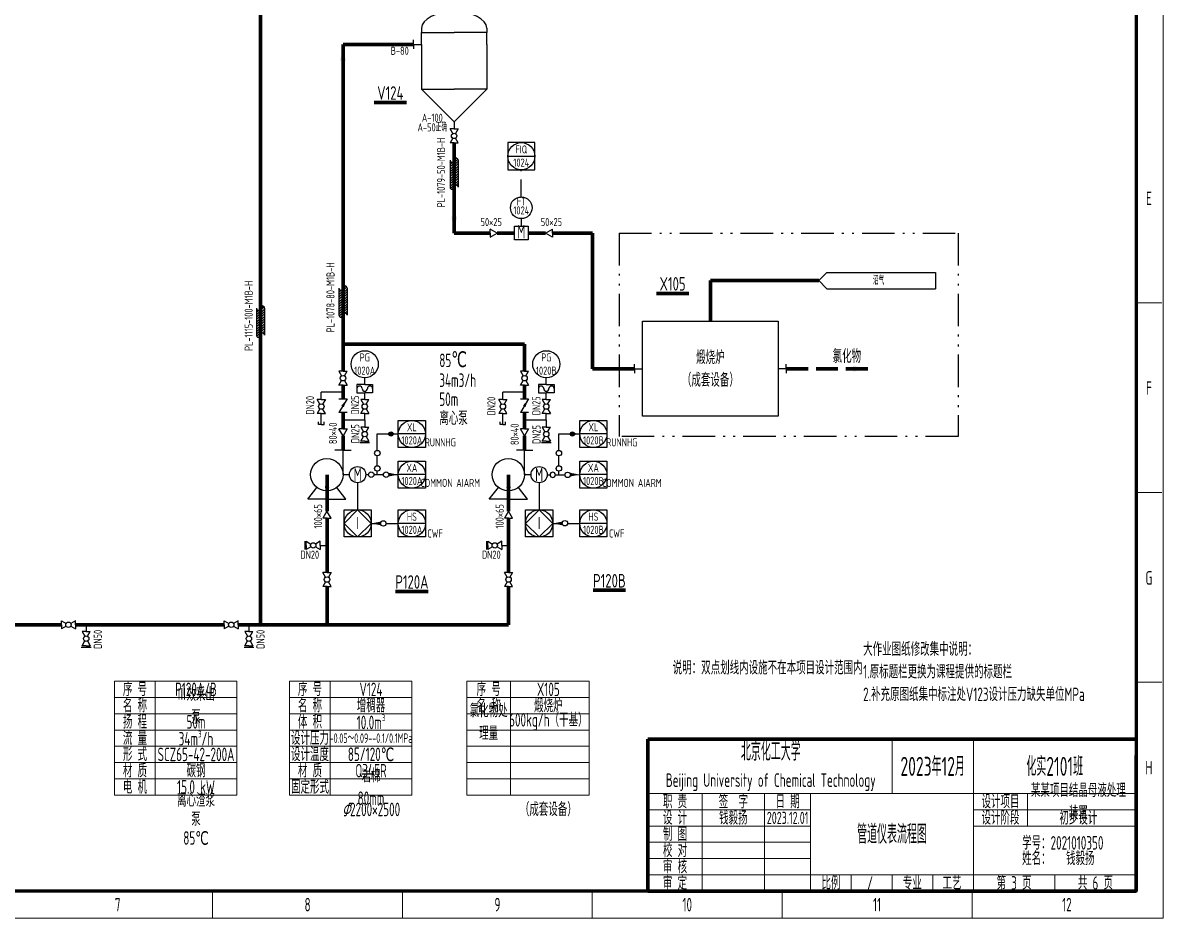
# Model space of a CAD drawing. Header units: millimetres. Extents: x 2658 to 4453, y -1069 to 608.
# Drawn here: x 4032.1 to 4452.6, y -107.7 to 222.6 of the extents above; entities that cross this region are included whole.
import ezdxf
from ezdxf.enums import TextEntityAlignment as Align

# ---------------------------------------------------------------- set-up
doc = ezdxf.new("R2010")
doc.units = ezdxf.units.MM
doc.header["$MEASUREMENT"] = 0
for name, pattern in [('ACAD_ISO02W100', [11, 8, -3]), ('ACAD_ISO12W100', [22.4, 12, -3, 0.7, -3, 0.7, -3]), ('HIDDEN', [9.525, 6.35, -3.175])]:
    doc.linetypes.add(name, pattern=pattern)
for name, color, linetype, lineweight in [('0-图框', 7, 'Continuous', 15), ('1-主物流管线（粗）', 7, 'Continuous', 70), ('文本', 7, 'Continuous', 18), ('细实线', 7, 'Continuous', 18)]:
    doc.layers.add(name, color=color, linetype=linetype, lineweight=lineweight)
doc.styles.add('国标汉字', font='gbenor.shx', dxfattribs={"width": 0.7, "height": 5, "bigfont": 'gbcbig.shx'})

msp = doc.modelspace()

# ---------------------------------------------------------------- hatches: boundary and pattern name
h = msp.add_hatch()
h.set_pattern_fill('ANSI31', color=256, scale=0.2)
h.set_pattern_definition([(45, (2237.7963, 6476.73015), (-0.449012806, 0.449012806), [])])
h.paths.add_polyline_path([(4192.63, 171.91, 1), (4191.13, 171.91, -1), (4189.63, 171.91), (4189.63, 161.91, 1), (4191.13, 161.91, -1), (4192.63, 161.91)])
h = msp.add_hatch()
h.set_pattern_fill('ANSI31', color=256, scale=0.2)
h.set_pattern_definition([(45, (2196.8154, 6429.56225), (-0.449012806, 0.449012806), [])])
h.paths.add_polyline_path([(4151.65, 124.75, 1), (4150.15, 124.75, -1), (4148.65, 124.75), (4148.65, 114.75, 1), (4150.15, 114.75, -1), (4151.65, 114.75)])
h = msp.add_hatch()
h.set_pattern_fill('ANSI31', color=256, scale=0.2)
h.set_pattern_definition([(45, (2166.36605, 6422.18245), (-0.449012806, 0.449012806), [])])
h.paths.add_polyline_path([(4121.2, 117.37, 1), (4119.7, 117.37, -1), (4118.2, 117.37), (4118.2, 107.37, 1), (4119.7, 107.37, -1), (4121.2, 107.37)])
h = msp.add_hatch(color=256)
h.dxf.hatch_style = 1
h.paths.add_polyline_path([(4167.04, 70.92), (4168.56, 70.92, 1)])
h.paths.add_polyline_path([(4168.56, 70.92), (4167.04, 70.92, 1)])
h = msp.add_hatch(color=256)
h.dxf.hatch_style = 1
h.paths.add_polyline_path([(4233.97, 70.92), (4235.5, 70.92, 1)])
h.paths.add_polyline_path([(4235.5, 70.92), (4233.97, 70.92, 1)])

# ---------------------------------------------------------------- linework, layer by layer
for p, q in [((4179.09, 220.6), (4179.09, 219.02)), ((4179.09, 214.62), (4179.09, 219.02)), ((4179.09, 219.02), (4191.13, 219.02)), ((4203.18, 219.02), (4191.13, 219.02)), ((4203.18, 220.6), (4203.18, 219.02)), ((4203.18, 214.62), (4203.18, 219.02)), ((4176.09, 214.62), (4176.09, 216.27)), ((4176.09, 214.62), (4179.09, 214.62)), ((4176.09, 214.62), (4176.09, 212.97)), ((4179.09, 214.62), (4179.09, 198.12)), ((4203.18, 214.62), (4203.18, 198.12)), ((4179.09, 198.12), (4191.13, 198.12)), ((4191.13, 186.02), (4179.09, 198.12)), ((4203.18, 198.12), (4191.13, 198.12)), ((4191.13, 186.02), (4203.18, 198.12)), ((4191.13, 186.02), (4191.13, 183.45)), ((4191.13, 183.45), (4189.63, 183.45)), ((4190.63, 181.71), (4189.63, 183.45)), ((4191.13, 183.45), (4192.63, 183.45)), ((4192.63, 183.45), (4191.63, 181.71)), ((4190.63, 179.98), (4189.63, 178.25)), ((4191.13, 178.25), (4189.63, 178.25)), ((4191.13, 178.25), (4192.63, 178.25)), ((4192.63, 178.25), (4191.63, 179.98)), ((4210.89, 178.37), (4210.89, 168.37)), ((4220.89, 178.37), (4210.89, 178.37)), ((4220.89, 168.37), (4220.89, 178.37)), ((4210.89, 173.37), (4220.89, 173.37)), ((4189.63, 171.91), (4189.63, 161.91)), ((4192.63, 171.91), (4192.63, 161.91)), ((4210.89, 168.37), (4220.89, 168.37)), ((4204.38, 145.01), (4204.38, 146.51)), ((4206.97, 145.02), (4204.38, 146.51)), ((4204.38, 145.02), (4204.38, 143.52)), ((4204.38, 143.52), (4206.97, 145.02)), ((4224.82, 145.02), (4227.41, 146.51)), ((4227.41, 143.52), (4224.82, 145.02)), ((4227.41, 145.01), (4227.41, 146.51)), ((4227.41, 145.02), (4227.41, 143.52)), ((4325.61, 127.47), (4328.61, 130.47)), ((4328.61, 130.47), (4366.67, 130.47)), ((4328.61, 130.47), (4368.61, 130.47)), ((4368.61, 130.47), (4368.61, 124.47)), ((4325.61, 127.47), (4328.61, 124.47)), ((4148.65, 124.75), (4148.65, 114.75)), ((4151.65, 124.75), (4151.65, 114.75)), ((4328.61, 124.47), (4368.61, 124.47)), ((4118.2, 117.37), (4118.2, 107.37)), ((4121.2, 117.37), (4121.2, 107.37)), ((4260.61, 112.47), (4310.61, 112.47)), ((4260.61, 77.47), (4260.61, 112.47)), ((4310.61, 112.47), (4310.61, 77.47)), ((4150.15, 94.08), (4148.65, 94.08)), ((4148.65, 94.08), (4149.65, 92.35)), ((4150.15, 94.08), (4151.65, 94.08)), ((4150.65, 92.35), (4151.65, 94.08)), ((4217.09, 94.08), (4215.59, 94.08)), ((4215.59, 94.08), (4216.59, 92.35)), ((4217.09, 94.08), (4218.59, 94.08)), ((4217.59, 92.35), (4218.59, 94.08)), ((4257.61, 94.97), (4257.61, 96.62)), ((4257.61, 94.97), (4260.61, 94.97)), ((4257.61, 94.97), (4257.61, 93.32)), ((4313.61, 94.97), (4310.61, 94.97)), ((4313.61, 94.97), (4313.61, 96.62)), ((4313.61, 94.97), (4313.61, 93.32)), ((4148.65, 88.89), (4149.65, 90.62)), ((4150.15, 88.89), (4148.65, 88.89)), ((4150.15, 88.89), (4151.65, 88.89)), ((4150.65, 90.62), (4151.65, 88.89)), ((4158.17, 89.14), (4155.28, 89.14)), ((4155.28, 89.14), (4155.28, 86.14)), ((4158.15, 89.14), (4161.05, 89.14)), ((4158.16, 89.14), (4158.16, 91.64)), ((4158.16, 89.14), (4158.16, 91.64)), ((4161.05, 89.14), (4161.05, 86.14)), ((4215.59, 88.89), (4216.59, 90.62)), ((4217.09, 88.89), (4215.59, 88.89)), ((4217.09, 88.89), (4218.59, 88.89)), ((4217.59, 90.62), (4218.59, 88.89)), ((4225.11, 89.14), (4222.22, 89.14)), ((4222.22, 89.14), (4222.22, 86.14)), ((4225.09, 89.14), (4227.99, 89.14)), ((4225.1, 89.14), (4225.1, 91.64)), ((4225.1, 89.14), (4225.1, 91.64)), ((4227.99, 89.14), (4227.99, 86.14)), ((4150.15, 86.37), (4142.14, 86.37)), ((4142.14, 83.64), (4142.14, 86.37)), ((4155.28, 86.14), (4158.16, 86.14)), ((4158.16, 83.64), (4158.16, 86.14)), ((4161.05, 86.14), (4158.16, 86.14)), ((4217.09, 86.37), (4209.08, 86.37)), ((4209.08, 83.64), (4209.08, 86.37)), ((4222.22, 86.14), (4225.1, 86.14)), ((4225.1, 83.64), (4225.1, 86.14)), ((4227.99, 86.14), (4225.1, 86.14)), ((4142.14, 83.64), (4140.64, 83.64)), ((4141.64, 81.91), (4140.64, 83.64)), ((4141.64, 80.18), (4140.64, 78.45)), ((4142.14, 83.64), (4143.64, 83.64)), ((4143.64, 83.64), (4142.64, 81.91)), ((4143.64, 78.45), (4142.64, 80.18)), ((4148.65, 83.85), (4150.15, 83.85)), ((4151.65, 83.85), (4148.65, 78.85)), ((4150.15, 83.85), (4151.65, 83.85)), ((4158.16, 83.64), (4156.66, 83.64)), ((4156.66, 83.64), (4157.66, 81.91)), ((4156.66, 78.45), (4157.66, 80.18)), ((4158.16, 83.64), (4159.66, 83.64)), ((4158.66, 81.91), (4159.66, 83.64)), ((4158.66, 80.18), (4159.66, 78.45)), ((4209.08, 83.64), (4207.58, 83.64)), ((4208.58, 81.91), (4207.58, 83.64)), ((4208.58, 80.18), (4207.58, 78.45)), ((4209.08, 83.64), (4210.58, 83.64)), ((4210.58, 83.64), (4209.58, 81.91)), ((4210.58, 78.45), (4209.58, 80.18)), ((4215.59, 83.85), (4217.09, 83.85)), ((4218.59, 83.85), (4215.59, 78.85)), ((4217.09, 83.85), (4218.59, 83.85)), ((4225.1, 83.64), (4223.6, 83.64)), ((4223.6, 83.64), (4224.6, 81.91)), ((4223.6, 78.45), (4224.6, 80.18)), ((4225.1, 83.64), (4226.6, 83.64)), ((4225.6, 81.91), (4226.6, 83.64)), ((4225.6, 80.18), (4226.6, 78.45)), ((4142.14, 78.45), (4140.64, 78.45)), ((4142.14, 78.45), (4143.64, 78.45)), ((4142.14, 74.45), (4142.14, 78.45)), ((4151.65, 78.85), (4148.65, 78.85)), ((4158.16, 75.95), (4150.15, 75.95)), ((4158.16, 78.45), (4156.66, 78.45)), ((4158.16, 75.95), (4158.16, 78.45)), ((4158.16, 78.45), (4159.66, 78.45)), ((4158.16, 75.95), (4158.16, 73.44)), ((4170.54, 65.92), (4170.54, 75.92)), ((4170.54, 75.92), (4180.54, 75.92)), ((4180.54, 75.92), (4180.54, 65.92)), ((4209.08, 78.45), (4207.58, 78.45)), ((4209.08, 78.45), (4210.58, 78.45)), ((4209.08, 74.45), (4209.08, 78.45)), ((4218.59, 78.85), (4215.59, 78.85)), ((4225.1, 75.95), (4217.09, 75.95)), ((4225.1, 78.45), (4223.6, 78.45)), ((4225.1, 75.95), (4225.1, 78.45)), ((4225.1, 78.45), (4226.6, 78.45)), ((4225.1, 75.95), (4225.1, 73.44)), ((4237.47, 65.92), (4237.47, 75.92)), ((4237.47, 75.92), (4247.47, 75.92)), ((4247.47, 75.92), (4247.47, 65.92)), ((4310.61, 77.47), (4260.61, 77.47)), ((4141.14, 74.45), (4141.14, 75.45)), ((4142.14, 74.45), (4141.14, 74.45)), ((4142.14, 74.45), (4143.14, 74.45)), ((4143.14, 74.45), (4143.14, 75.45)), ((4150.16, 72.85), (4148.66, 72.85)), ((4150.15, 70.26), (4148.66, 72.85)), ((4150.15, 72.85), (4151.65, 72.85)), ((4151.65, 72.85), (4150.15, 70.26)), ((4158.16, 73.44), (4156.66, 73.44)), ((4156.66, 73.44), (4157.66, 71.71)), ((4158.16, 73.44), (4159.66, 73.44)), ((4158.66, 71.71), (4159.66, 73.44)), ((4208.08, 74.45), (4208.08, 75.45)), ((4209.08, 74.45), (4208.08, 74.45)), ((4209.08, 74.45), (4210.08, 74.45)), ((4210.08, 74.45), (4210.08, 75.45)), ((4217.1, 72.85), (4215.6, 72.85)), ((4217.09, 70.26), (4215.6, 72.85)), ((4217.09, 72.85), (4218.59, 72.85)), ((4218.59, 72.85), (4217.09, 70.26)), ((4225.1, 73.44), (4223.6, 73.44)), ((4223.6, 73.44), (4224.6, 71.71)), ((4225.1, 73.44), (4226.6, 73.44)), ((4225.6, 71.71), (4226.6, 73.44)), ((4156.36, 67.75), (4159.96, 67.75)), ((4156.66, 68.25), (4157.66, 69.98)), ((4158.16, 68.25), (4156.66, 68.25)), ((4158.16, 68.25), (4159.66, 68.25)), ((4158.66, 69.98), (4159.66, 68.25)), ((4162.79, 64.86), (4162.79, 70.92)), ((4162.79, 70.92), (4170.54, 70.92)), ((4180.54, 70.92), (4170.54, 70.92)), ((4223.3, 67.75), (4226.9, 67.75)), ((4223.6, 68.25), (4224.6, 69.98)), ((4225.1, 68.25), (4223.6, 68.25)), ((4225.1, 68.25), (4226.6, 68.25)), ((4225.6, 69.98), (4226.6, 68.25)), ((4229.73, 64.86), (4229.73, 70.92)), ((4229.73, 70.92), (4237.47, 70.92)), ((4247.47, 70.92), (4237.47, 70.92)), ((4150.15, 64.92), (4147.15, 64.92)), ((4150.15, 55.92), (4150.15, 64.92)), ((4150.15, 64.92), (4153.15, 64.92)), ((4180.54, 65.92), (4170.54, 65.92)), ((4217.09, 64.92), (4214.09, 64.92)), ((4217.09, 55.92), (4217.09, 64.92)), ((4217.09, 64.92), (4220.09, 64.92)), ((4247.47, 65.92), (4237.47, 65.92)), ((4162.79, 59.2), (4162.79, 62.86)), ((4170.54, 50.92), (4170.54, 60.92)), ((4170.54, 60.92), (4180.54, 60.92)), ((4180.54, 60.92), (4180.54, 50.92)), ((4229.73, 59.2), (4229.73, 62.86)), ((4237.47, 50.92), (4237.47, 60.92)), ((4237.47, 60.92), (4247.47, 60.92)), ((4247.47, 60.92), (4247.47, 50.92)), ((4150.15, 55.92), (4152.54, 55.92)), ((4158.54, 55.92), (4159.54, 55.92)), ((4161.54, 55.92), (4165.04, 55.92)), ((4162.79, 55.92), (4162.79, 57.2)), ((4167.04, 55.92), (4170.54, 55.92)), ((4180.54, 55.92), (4170.54, 55.92)), ((4217.09, 55.92), (4219.47, 55.92)), ((4225.47, 55.85), (4226.48, 55.85)), ((4228.47, 55.86), (4231.98, 55.89)), ((4229.73, 55.92), (4229.73, 57.2)), ((4233.98, 55.9), (4237.47, 55.92)), ((4247.47, 55.92), (4237.47, 55.92)), ((4137.13, 46.89), (4140.51, 51.22)), ((4151.24, 46.89), (4147.86, 51.22)), ((4155.54, 52.92), (4155.54, 42.92)), ((4180.54, 50.92), (4170.54, 50.92)), ((4204.07, 46.89), (4207.45, 51.22)), ((4218.18, 46.89), (4214.8, 51.22)), ((4222.47, 52.92), (4222.47, 42.92)), ((4247.47, 50.92), (4237.47, 50.92)), ((4144.24, 46.89), (4137.13, 46.89)), ((4144.24, 46.89), (4151.24, 46.89)), ((4211.18, 46.89), (4204.07, 46.89)), ((4211.18, 46.89), (4218.18, 46.89)), ((4144.24, 42.41), (4142.75, 39.82)), ((4145.74, 39.82), (4144.24, 42.41)), ((4150.54, 32.92), (4150.54, 42.92)), ((4150.54, 42.92), (4160.54, 42.92)), ((4150.54, 37.92), (4155.54, 42.92)), ((4155.54, 42.92), (4160.54, 37.92)), ((4160.54, 42.92), (4160.54, 32.92)), ((4170.54, 32.92), (4170.54, 42.92)), ((4170.54, 42.92), (4180.54, 42.92)), ((4180.54, 42.92), (4180.54, 32.92)), ((4211.18, 42.41), (4209.69, 39.82)), ((4212.68, 39.82), (4211.18, 42.41)), ((4217.47, 32.92), (4217.47, 42.92)), ((4217.47, 42.92), (4227.47, 42.92)), ((4217.47, 37.92), (4222.47, 42.92)), ((4222.47, 42.92), (4227.47, 37.92)), ((4227.47, 42.92), (4227.47, 32.92)), ((4237.47, 32.92), (4237.47, 42.92)), ((4237.47, 42.92), (4247.47, 42.92)), ((4247.47, 42.92), (4247.47, 32.92)), ((4144.25, 39.82), (4142.75, 39.82)), ((4144.24, 39.82), (4145.74, 39.82)), ((4155.54, 32.92), (4150.54, 37.92)), ((4160.54, 37.92), (4155.54, 32.92)), ((4160.54, 37.92), (4164.03, 37.92)), ((4166.03, 37.92), (4170.54, 37.92)), ((4180.54, 37.92), (4170.54, 37.92)), ((4211.19, 39.82), (4209.69, 39.82)), ((4211.18, 39.82), (4212.68, 39.82)), ((4222.47, 32.92), (4217.47, 37.92)), ((4227.47, 37.92), (4222.47, 32.92)), ((4227.47, 37.92), (4230.97, 37.92)), ((4232.96, 37.92), (4237.47, 37.92)), ((4247.47, 37.92), (4237.47, 37.92)), ((4136.06, 31.32), (4136.06, 28.32)), ((4136.56, 29.82), (4136.56, 31.32)), ((4136.56, 31.32), (4138.29, 30.32)), ((4136.56, 29.82), (4136.56, 28.32)), ((4141.75, 31.32), (4140.02, 30.32)), ((4141.75, 29.82), (4141.75, 31.32)), ((4141.75, 29.82), (4141.75, 28.32)), ((4141.75, 29.82), (4144.25, 29.82)), ((4160.54, 32.92), (4150.54, 32.92)), ((4180.54, 32.92), (4170.54, 32.92)), ((4203, 31.32), (4203, 28.32)), ((4203.5, 29.82), (4203.5, 31.32)), ((4203.5, 31.32), (4205.23, 30.32)), ((4203.5, 29.82), (4203.5, 28.32)), ((4208.69, 31.32), (4206.96, 30.32)), ((4208.69, 29.82), (4208.69, 31.32)), ((4208.69, 29.82), (4208.69, 28.32)), ((4208.69, 29.82), (4211.19, 29.82)), ((4227.47, 32.92), (4217.47, 32.92)), ((4247.47, 32.92), (4237.47, 32.92)), ((4138.29, 29.32), (4136.56, 28.32)), ((4140.02, 29.32), (4141.75, 28.32)), ((4205.23, 29.32), (4203.5, 28.32)), ((4206.96, 29.32), (4208.69, 28.32)), ((4144.25, 19.82), (4142.75, 19.82)), ((4143.75, 18.09), (4142.75, 19.82)), ((4144.25, 19.82), (4145.75, 19.82)), ((4145.75, 19.82), (4144.75, 18.09)), ((4211.19, 19.82), (4209.69, 19.82)), ((4210.69, 18.09), (4209.69, 19.82)), ((4211.19, 19.82), (4212.69, 19.82)), ((4212.69, 19.82), (4211.69, 18.09)), ((4143.75, 16.36), (4142.75, 14.63)), ((4144.25, 14.63), (4142.75, 14.63)), ((4144.25, 14.63), (4145.75, 14.63)), ((4145.75, 14.63), (4144.75, 16.36)), ((4210.69, 16.36), (4209.69, 14.63)), ((4211.19, 14.63), (4209.69, 14.63)), ((4211.19, 14.63), (4212.69, 14.63)), ((4212.69, 14.63), (4211.69, 16.36)), ((4046.31, 2.03), (4048.05, 1.03)), ((4046.31, 0.53), (4046.31, 2.03)), ((4046.31, 0.53), (4046.31, -0.97)), ((4048.05, 0.03), (4046.31, -0.97)), ((4051.51, 2.03), (4049.78, 1.03)), ((4049.78, 0.03), (4051.51, -0.97)), ((4051.51, 0.53), (4051.51, 2.03)), ((4051.51, 0.53), (4051.51, -0.97)), ((4055.45, 0.53), (4055.45, -1.97)), ((4106.31, 0.53), (4106.31, 2.03)), ((4106.31, 2.03), (4108.05, 1.03)), ((4106.31, 0.53), (4106.31, -0.97)), ((4108.05, 0.03), (4106.31, -0.97)), ((4111.51, 2.03), (4109.78, 1.03)), ((4109.78, 0.03), (4111.51, -0.97)), ((4111.51, 0.53), (4111.51, 2.03)), ((4111.51, 0.53), (4111.51, -0.97)), ((4115.45, 0.53), (4115.45, -1.97)), ((4055.45, -1.97), (4053.95, -1.97)), ((4053.95, -1.97), (4054.95, -3.7)), ((4055.45, -1.97), (4056.95, -1.97)), ((4055.95, -3.7), (4056.95, -1.97)), ((4115.45, -1.97), (4113.95, -1.97)), ((4113.95, -1.97), (4114.95, -3.7)), ((4115.45, -1.97), (4116.95, -1.97)), ((4115.95, -3.7), (4116.95, -1.97)), ((4053.65, -7.67), (4057.25, -7.67)), ((4053.95, -7.17), (4054.95, -5.44)), ((4055.45, -7.17), (4053.95, -7.17)), ((4055.45, -7.17), (4056.95, -7.17)), ((4055.95, -5.44), (4056.95, -7.17)), ((4113.65, -7.67), (4117.25, -7.67)), ((4113.95, -7.17), (4114.95, -5.44)), ((4115.45, -7.17), (4113.95, -7.17)), ((4115.45, -7.17), (4116.95, -7.17)), ((4115.95, -5.44), (4116.95, -7.17))]:
    msp.add_line(p, q)
at = {"lineweight": 70}
for p, q in [((4161.61, 193.18), (4173.61, 193.18)), ((4265.69, 122.79), (4277.69, 122.79)), ((4169.54, 12.82), (4181.54, 12.82)), ((4242.37, 13.27), (4254.37, 13.27))]:
    msp.add_line(p, q, dxfattribs=at)
at = {"linetype": 'HIDDEN'}
msp.add_line((4215.89, 158.37), (4215.89, 168.37), dxfattribs=at)
at = {"linetype": 'ACAD_ISO12W100'}
for p, q in [((4251.93, 145.02), (4376.93, 145.02)), ((4251.93, 145.02), (4251.93, 69.97)), ((4376.93, 145.02), (4376.93, 69.97)), ((4376.93, 69.97), (4251.93, 69.97))]:
    msp.add_line(p, q, dxfattribs=at)
msp.add_lwpolyline([(4213.39, 147.52), (4218.39, 147.52), (4218.39, 142.52), (4213.39, 142.52)], close=True)
msp.add_lwpolyline([(4215.89, 150.37), (4215.89, 147.52)])
for centre, radius in [((4191.13, 180.85), 1), ((4215.89, 173.37), 5), ((4215.89, 154.37), 4), ((4158.16, 96.64), 5), ((4225.1, 96.64), 5), ((4150.15, 91.48), 1), ((4217.09, 91.48), 1), ((4142.14, 81.05), 1), ((4158.16, 81.05), 1), ((4209.08, 81.05), 1), ((4225.1, 81.05), 1), ((4175.54, 70.92), 5), ((4242.47, 70.92), 5), ((4158.16, 70.85), 1), ((4167.8, 70.92), 0.765), ((4225.1, 70.85), 1), ((4234.74, 70.92), 0.765), ((4162.79, 63.86), 1), ((4229.73, 63.86), 1), ((4144.19, 55.92), 5.97), ((4155.54, 55.92), 3), ((4162.79, 58.2), 1), ((4175.54, 55.92), 5), ((4211.13, 55.92), 5.97), ((4222.47, 55.92), 3), ((4229.73, 58.2), 1), ((4242.47, 55.92), 5), ((4160.54, 55.92), 1), ((4166.04, 55.92), 1), ((4232.98, 55.84), 1), ((4155.54, 37.92), 5), ((4175.54, 37.92), 5), ((4222.47, 37.92), 5), ((4242.47, 37.92), 5), ((4165.03, 37.92), 1), ((4231.97, 38.01), 1), ((4139.16, 29.82), 1), ((4206.09, 29.82), 1), ((4144.25, 17.23), 1), ((4211.19, 17.23), 1), ((4048.91, 0.53), 1), ((4108.91, 0.53), 1), ((4055.45, -4.57), 1), ((4115.45, -4.57), 1)]:
    msp.add_circle(centre, radius)
for centre, radius, start, end in [((4191.88, 171.91), 0.75, 0, 180), ((4190.38, 171.91), 0.75, 180, 0), ((4190.38, 161.91), 0.75, 180, 0), ((4191.88, 161.91), 0.75, 0, 180), ((4149.4, 124.75), 0.75, 180, 0), ((4150.9, 124.75), 0.75, 0, 180), ((4120.45, 117.37), 0.75, 0, 180), ((4118.95, 117.37), 0.75, 180, 0), ((4149.4, 114.75), 0.75, 180, 0), ((4150.9, 114.75), 0.75, 0, 180), ((4118.95, 107.37), 0.75, 180, 0), ((4120.45, 107.37), 0.75, 0, 180), ((4156.24, 87.64), 0.962, 0, 180), ((4160.09, 87.64), 0.962, 0, 180), ((4223.18, 87.64), 0.962, 0, 180), ((4227.03, 87.64), 0.962, 0, 180), ((4158.16, 87.64), 0.962, 180, 0), ((4225.1, 87.64), 0.962, 180, 0), ((4227.48, 55.84), 1, 1.5854, 179.1333), ((4227.48, 55.88), 1, 181.5854, 359.1333)]:
    msp.add_arc(centre, radius, start, end)
msp.add_ellipse((4191.13, 220.6), major_axis=(-12.05, 0), ratio=0.498823, start_param=3.141593, end_param=6.283185)
for points in [[(4149.15, 208.62), (4150.15, 214.62), (4151.15, 208.62)], [(4190.13, 151.02), (4191.13, 145.02), (4192.13, 151.02)], [(4338.36, 95.97), (4343.61, 94.97), (4338.36, 93.97)], [(4149.55, 81.38), (4151.65, 83.85), (4150.46, 80.83)], [(4216.49, 81.38), (4218.59, 83.85), (4217.4, 80.83)], [(4167.04, 71.59), (4170.54, 70.92), (4167.04, 70.25)], [(4233.97, 71.59), (4237.47, 70.92), (4233.97, 70.25)], [(4143.45, 51.04), (4144.25, 55.84), (4145.05, 51.04)], [(4167.04, 56.59), (4170.54, 55.92), (4167.04, 55.25)], [(4210.39, 51.04), (4211.19, 55.84), (4211.99, 51.04)], [(4233.97, 56.59), (4237.47, 55.92), (4233.97, 55.25)], [(4164.04, 38.59), (4160.54, 37.92), (4164.04, 37.25)], [(4230.97, 38.59), (4227.47, 37.92), (4230.97, 37.25)]]:
    msp.add_solid(points)
at = {"layer": '0-图框', "color": 7, "lineweight": 18}
for p, q in [((4452.58, 486.32), (4452.58, -107.68)), ((4442.56, 119.32), (4452.08, 119.32)), ((4442.56, 49.32), (4452.08, 49.32)), ((4442.56, -20.68), (4452.08, -20.68)), ((4352.58, -61.68), (4352.58, -41.68)), ((4382.58, -61.68), (4382.58, -41.68)), ((4382.58, -61.68), (4382.58, -47.68)), ((4262.58, -61.68), (4442.58, -61.68)), ((4282.58, -61.68), (4282.58, -97.68)), ((4305.58, -61.68), (4305.58, -97.68)), ((4322.58, -97.68), (4322.58, -61.68)), ((4322.58, -97.68), (4322.58, -61.68)), ((4382.58, -61.68), (4382.58, -97.68)), ((4402.58, -61.68), (4402.58, -73.68)), ((4402.58, -61.68), (4402.58, -73.68)), ((4262.58, -67.68), (4322.58, -67.68)), ((4382.58, -67.68), (4442.58, -67.68)), ((4262.58, -73.68), (4322.58, -73.68)), ((4382.58, -73.68), (4442.58, -73.68)), ((4262.58, -79.68), (4322.58, -79.68)), ((4262.58, -85.68), (4322.58, -85.68)), ((4262.58, -91.68), (4442.58, -91.68)), ((4337.58, -97.68), (4337.58, -91.68)), ((4337.58, -97.68), (4337.58, -91.68)), ((4352.58, -97.68), (4352.58, -91.68)), ((4352.58, -97.68), (4352.58, -91.68)), ((4367.58, -97.68), (4367.58, -91.68)), ((4367.58, -97.68), (4367.58, -91.68)), ((4412.58, -97.68), (4412.58, -91.68)), ((4412.58, -97.68), (4412.58, -91.68)), ((4102.08, -97.68), (4102.08, -107.68)), ((4172.08, -97.68), (4172.08, -107.68)), ((4242.08, -97.68), (4242.08, -107.68)), ((4312.08, -97.68), (4312.08, -107.68)), ((4382.08, -97.68), (4382.08, -107.68)), ((4102.08, -107.68), (4032.08, -107.68)), ((4452.58, -107.68), (4101.58, -107.68))]:
    msp.add_line(p, q, dxfattribs=at)
at = {"layer": '0-图框', "color": 7, "lineweight": 70}
for p, q in [((4442.58, -41.68), (4262.58, -41.68)), ((4262.58, -41.68), (4262.58, -97.68)), ((4442.58, -47.68), (4442.58, -97.68)), ((4262.58, -97.68), (4442.58, -97.68))]:
    msp.add_line(p, q, dxfattribs=at)
at = {"layer": '0-图框', "color": 7, "lineweight": 18}
msp.add_lwpolyline([(3611.58, 486.32), (4452.58, 486.32), (4452.58, -107.68), (3611.58, -107.68)], close=True, dxfattribs=at)
at = {"layer": '0-图框'}
msp.add_lwpolyline([(3611.58, 486.32), (4452.58, 486.32), (4452.58, -107.68), (3611.58, -107.68)], close=True, dxfattribs=at)
at = {"layer": '0-图框', "color": 7, "lineweight": 60}
msp.add_lwpolyline([(3636.58, 476.32), (4442.58, 476.32), (4442.58, -97.68), (3636.58, -97.68)], close=True, dxfattribs=at)
at = {"layer": '1-主物流管线（粗）'}
for p, q in [((4119.7, 255.53), (4119.7, 0.53)), ((4150.15, 94.08), (4150.15, 214.62)), ((4176.09, 214.62), (4150.15, 214.62)), ((4191.13, 178.25), (4191.13, 145.02)), ((4191.13, 145.02), (4204.38, 145.02)), ((4206.97, 145.02), (4213.39, 145.02)), ((4218.39, 145.02), (4224.82, 145.02)), ((4227.41, 145.02), (4242.12, 145.02)), ((4242.12, 145.02), (4242.12, 94.97)), ((4285.61, 112.47), (4285.61, 127.47)), ((4285.61, 127.47), (4325.61, 127.47)), ((4217.09, 104.08), (4150.15, 104.08)), ((4217.09, 94.08), (4217.09, 104.08)), ((4257.61, 94.97), (4242.12, 94.97)), ((4150.15, 83.85), (4150.15, 88.89)), ((4217.09, 83.85), (4217.09, 88.89)), ((4150.15, 72.85), (4150.15, 78.85)), ((4217.09, 78.85), (4217.1, 72.85)), ((4150.15, 64.92), (4150.15, 70.26)), ((4217.09, 70.26), (4217.09, 64.92)), ((4144.25, 55.84), (4144.25, 42.43)), ((4211.19, 55.84), (4211.19, 42.43)), ((4144.25, 39.82), (4144.25, 19.82)), ((4211.19, 39.82), (4211.19, 19.82)), ((4144.25, 14.63), (4144.25, 0.53)), ((4211.19, 14.63), (4211.19, 0.53)), ((4046.31, 0.53), (3931.98, 0.53)), ((4059.7, 0.53), (4051.51, 0.53)), ((4059.7, 0.53), (4106.31, 0.53)), ((4119.7, 0.53), (4111.51, 0.53)), ((4119.7, 0.53), (4211.19, 0.53))]:
    msp.add_line(p, q, dxfattribs=at)
at = {"layer": '1-主物流管线（粗）', "linetype": 'ACAD_ISO02W100'}
msp.add_line((4313.61, 94.97), (4343.61, 94.97), dxfattribs=at)
at = {"layer": '细实线'}
for p, q in [((4065.94, -20.27), (4065.94, -62.27)), ((4065.94, -20.27), (4080.94, -20.27)), ((4065.94, -20.27), (4080.94, -20.27)), ((4080.94, -20.27), (4080.94, -62.27)), ((4110.94, -20.27), (4080.94, -20.27)), ((4110.94, -62.27), (4110.94, -20.27)), ((4130.47, -20.27), (4130.47, -62.27)), ((4130.47, -20.27), (4145.47, -20.27)), ((4130.47, -20.27), (4130.47, -62.27)), ((4145.47, -20.27), (4145.47, -62.27)), ((4175.47, -20.27), (4145.47, -20.27)), ((4175.47, -62.27), (4175.47, -20.27)), ((4195.86, -20.27), (4195.86, -62.27)), ((4195.86, -20.27), (4210.86, -20.27)), ((4195.86, -20.27), (4195.86, -62.27)), ((4240.86, -20.27), (4210.86, -20.27)), ((4211.86, -20.27), (4211.86, -62.27)), ((4240.86, -62.27), (4240.86, -20.27)), ((4065.94, -26.27), (4080.94, -26.27)), ((4065.94, -26.27), (4080.94, -26.27)), ((4110.94, -26.27), (4080.94, -26.27)), ((4130.47, -26.27), (4145.47, -26.27)), ((4175.47, -26.27), (4145.47, -26.27)), ((4195.86, -26.27), (4210.86, -26.27)), ((4240.86, -26.27), (4210.86, -26.27)), ((4065.94, -32.27), (4080.94, -32.27)), ((4065.94, -32.27), (4080.94, -32.27)), ((4110.94, -32.27), (4080.94, -32.27)), ((4130.47, -32.27), (4145.47, -32.27)), ((4175.47, -32.27), (4145.47, -32.27)), ((4195.86, -32.27), (4210.86, -32.27)), ((4240.86, -32.27), (4210.86, -32.27)), ((4065.94, -38.27), (4080.94, -38.27)), ((4065.94, -38.27), (4080.94, -38.27)), ((4110.94, -38.27), (4080.94, -38.27)), ((4130.47, -38.27), (4145.47, -38.27)), ((4175.47, -38.27), (4145.47, -38.27)), ((4195.86, -38.27), (4210.86, -38.27)), ((4240.86, -38.27), (4210.86, -38.27)), ((4065.94, -44.27), (4080.94, -44.27)), ((4065.94, -44.27), (4080.94, -44.27)), ((4110.94, -44.27), (4080.94, -44.27)), ((4130.47, -44.27), (4145.47, -44.27)), ((4175.47, -44.27), (4145.47, -44.27)), ((4195.86, -44.27), (4210.86, -44.27)), ((4240.86, -44.27), (4210.86, -44.27)), ((4065.94, -50.27), (4080.94, -50.27)), ((4065.94, -50.27), (4080.94, -50.27)), ((4110.94, -50.27), (4080.94, -50.27)), ((4130.47, -50.27), (4145.47, -50.27)), ((4175.47, -50.27), (4145.47, -50.27)), ((4195.86, -50.27), (4210.86, -50.27)), ((4240.86, -50.27), (4210.86, -50.27)), ((4065.94, -56.27), (4080.94, -56.27)), ((4065.94, -56.27), (4080.94, -56.27)), ((4110.94, -56.27), (4080.94, -56.27)), ((4130.47, -56.27), (4145.47, -56.27)), ((4175.47, -56.27), (4145.47, -56.27)), ((4195.86, -56.27), (4210.86, -56.27)), ((4240.86, -56.27), (4210.86, -56.27)), ((4080.94, -62.27), (4065.94, -62.27)), ((4080.94, -62.27), (4065.94, -62.27)), ((4080.94, -62.27), (4110.94, -62.27)), ((4145.47, -62.27), (4130.47, -62.27)), ((4145.47, -62.27), (4175.47, -62.27)), ((4210.86, -62.27), (4195.86, -62.27)), ((4210.86, -62.27), (4240.86, -62.27))]:
    msp.add_line(p, q, dxfattribs=at)

# ---------------------------------------------------------------- texts
at = {"style": '国标汉字', "width": 0.7}
for s, p in [('PL-1079-50-M1B-H', (4187.81, 154.5, 180)), ('PL-1078-80-M1B-H', (4147.02, 108.38, 180)), ('PL-1115-100-M1B-H', (4116.85, 101.56, 180))]:
    msp.add_text(s, height=3, rotation=90, dxfattribs=at).set_placement(p)
at = {"lineweight": -3, "ltscale": 2, "style": '国标汉字', "width": 0.7}
msp.add_text('FT', height=3, dxfattribs=at).set_placement((4215.89, 155.17), align=Align.CENTER)
at = {"style": '国标汉字', "width": 0.7}
for s, height, p in [('1024', 3, (4215.89, 151.87)), ('M', 5, (4215.89, 143.02))]:
    msp.add_text(s, height=height, dxfattribs=at).set_placement(p, align=Align.CENTER)
for p in [(4134.43, 24.88, 180), (4201.37, 24.88, 180)]:
    msp.add_text('DN20', height=3, dxfattribs=at).set_placement(p)
at = {"style": '国标汉字'}
for s, width, insert, char_height, attachment_point in [('B-80', 5, (4171.09, 212.25), 3, 5), ('{\\W0.8;V124}', 16, (4167.61, 196.68), 5, 5), ('A-50正确', 20.0837, (4183.07, 183.97), 3, 5), ('A-100', 5, (4183.07, 187.54), 3, 5), ('FIQ', 10, (4215.89, 175.87), 3, 5), ('1024', 10, (4215.89, 172.52), 3, 2), ('50×25', 13.2832, (4204.8, 149.08), 3, 5), ('50×25', 13.2832, (4226.99, 149.08), 3, 5), ('{\\W0.8;X105}', 16, (4271.69, 126.29), 5, 5), ('沼气', 38.0588, (4347.64, 127.47), 3, 5), ('\\pxqc;煅烧炉\\P（成套设备）', 50, (4285.61, 94.97), 5, 5), ('氯化物', 14.14, (4330.69, 102.12), 5, 1), ('PG', 10, (4158.16, 99.14), 3, 5), ('PG', 10, (4225.1, 99.14), 3, 5), ('1020A', 10, (4158.16, 95.79), 3, 2), ('1020B', 10, (4225.1, 95.79), 3, 2), ('XL', 10, (4175.54, 73.42), 3, 5), ('XL', 10, (4242.47, 73.42), 3, 5), ('1020A', 10, (4175.54, 70.07), 3, 2), ('1020B', 10, (4242.47, 70.07), 3, 2), ('XA', 10, (4175.54, 58.42), 3, 5), ('XA', 10, (4242.47, 58.42), 3, 5), ('M', 6, (4155.54, 55.92), 5, 5), ('1020A', 10, (4175.54, 55.07), 3, 2), ('M', 6, (4222.47, 55.92), 5, 5), ('1020B', 10, (4242.47, 55.07), 3, 2), ('Ⅰ', 10, (4155.54, 37.92), 5, 5), ('HS', 10, (4175.54, 40.42), 3, 5), ('Ⅰ', 10, (4222.47, 37.92), 5, 5), ('HS', 10, (4242.47, 40.42), 3, 5), ('1020A', 10, (4175.54, 37.07), 3, 2), ('1020B', 10, (4242.47, 37.07), 3, 2), ('{\\W0.8;P120A}', 16, (4175.54, 16.32), 5, 5), ('{\\W0.8;P120B}', 16, (4248.37, 16.77), 5, 5), ('大作业图纸修改集中说明：\\P1.原标题栏更换为课程提供的标题栏\\P2.补充原图纸集中标注处V123设计压力缺失单位MPa', 122.0612, (4341.95, -5.94), 5, 1), ('说明：双点划线内设施不在本项目设计范围内', 122.0612, (4271.72, -12.8), 5, 1), ('序 号', 15, (4073.44, -23.27), 5, 5), ('P120A/B', 15, (4095.94, -23.27), 5, 5), ('序 号', 15, (4137.97, -23.27), 5, 5), ('V124', 15, (4160.47, -23.27), 5, 5), ('序 号', 15, (4203.86, -23.27), 5, 5), ('X105', 15, (4225.86, -23.27), 5, 5), ('名 称', 15, (4073.44, -29.27), 5, 5), ('Ⅲ效采出泵', 15, (4095.94, -29.27), 5, 5), ('名 称', 15, (4137.97, -29.27), 5, 5), ('增稠器', 15, (4160.47, -29.27), 5, 5), ('名 称', 15, (4203.86, -29.27), 5, 5), ('煅烧炉', 15, (4225.86, -29.27), 5, 5), ('扬 程', 15, (4073.44, -35.27), 5, 5), ('50m', 15, (4095.94, -35.27), 5, 5), ('体 积', 15, (4137.97, -35.27), 5, 5), ('\\A1;10.0m{\\H0.49x;\\S3^ ;}', 15, (4160.47, -35.27), 5, 5), ('氯化物处理量', 15, (4203.86, -35.27), 5, 5), ('\\A1;600kg/h（干基）', 27.8141, (4225.86, -35.27), 5, 5), ('流 量', 15, (4073.44, -41.27), 5, 5), ('\\A1;34m{\\H0.49x;\\S3^ ;}/h', 15, (4095.94, -41.27), 5, 5), ('设计压力', 15, (4137.97, -41.27), 5, 5), ('\\A1;-0.05～0.09--0.1/0.1MPa', 35.8666, (4160.47, -41.27), 3.5, 5), ('形 式', 15, (4073.44, -47.27), 5, 5), ('SCZ65-42-200A', 15, (4095.94, -47.27), 5, 5), ('设计温度', 15, (4137.97, -47.27), 5, 5), ('85/120℃', 15, (4160.47, -47.27), 5, 5), ('材 质', 15, (4073.44, -53.27), 5, 5), ('碳钢', 15, (4095.94, -53.27), 5, 5), ('材 质', 15, (4137.97, -53.27), 5, 5), ('Q345R', 15, (4160.47, -53.27), 5, 5), ('电 机', 15, (4073.44, -59.27), 5, 5), ('15.0 kW', 15, (4095.94, -59.27), 5, 5), ('固定形式', 15, (4137.97, -59.27), 5, 5), ('岩棉80mm', 15, (4160.47, -59.27), 5, 5), ('{\\Q15;Φ}2200×2500', 32.4856, (4160.47, -67.57), 5, 5), ('（成套设备）', 32.4856, (4225.86, -67.57), 5, 5)]:
    msp.add_mtext_dynamic_manual_height_columns(s, width=width, gutter_width=25, heights=[0], dxfattribs=dict(at, insert=insert, char_height=char_height, attachment_point=attachment_point))
at = {"char_height": 5, "line_spacing_factor": 0.84, "style": '国标汉字'}
for s, width, insert, attachment_point in [('85{\\H1.16667x;℃}\\P34m3/h\\P50m\\P离心泵', 24.4272, (4185.65, 101.41), 1), ('离心渣浆泵\\P85℃', 15, (4095.94, -71.14), 5)]:
    msp.add_mtext_dynamic_manual_height_columns(s, width=width, gutter_width=25, heights=[0], dxfattribs=dict(at, insert=insert, attachment_point=attachment_point))
at = {"char_height": 3, "attachment_point": 5, "rotation": 90, "style": '国标汉字'}
for s, width, insert in [('DN20', 5.1962, (4138.02, 81.49)), ('DN25', 5.1962, (4154.59, 81.61)), ('DN20', 5.1962, (4204.85, 81.19)), ('DN25', 5.1962, (4221.42, 81.31)), ('80×40', 11.0001, (4146.45, 71.16)), ('DN25', 5.1962, (4154.65, 71.01)), ('80×40', 11.0001, (4213.44, 70.79)), ('DN25', 5.1962, (4221.48, 70.71)), ('100×65', 11.0001, (4140.97, 40.54)), ('100×65', 11.0001, (4207.91, 40.54)), ('DN50', 5.1962, (4059.73, -4.82)), ('DN50', 5.1962, (4119.73, -4.82))]:
    msp.add_mtext_dynamic_manual_height_columns(s, width=width, gutter_width=25, heights=[0], dxfattribs=dict(at, insert=insert))
at = {"layer": '0-图框', "color": 7, "lineweight": 18, "char_height": 5, "attachment_point": 5, "style": '国标汉字'}
for s, width, heights, insert in [('E', 25, [3.5], (4447.32, 157.82)), ('F', 25, [3.5], (4447.32, 87.82)), ('G', 25, [3.5], (4447.32, 17.82)), ('H', 25, [3.5], (4447.32, -52.18)), ('设计阶段', 20, [0], (4392.58, -70.68)), ('初步设计', 20, [0], (4421.3, -70.68)), ('审 定', 20, [0], (4272.58, -94.68)), ('7', 70, [0], (4067.08, -102.68)), ('8', 70, [0], (4137.08, -102.68)), ('9', 70, [0], (4207.08, -102.68)), ('10', 70, [0], (4277.08, -102.68)), ('11', 70, [0], (4347.08, -102.68)), ('12', 70, [0], (4417.08, -102.68))]:
    msp.add_mtext_dynamic_manual_height_columns(s, width=width, gutter_width=12.5, heights=heights, dxfattribs=dict(at, insert=insert))
at = {"layer": '0-图框', "color": 7, "lineweight": 15, "attachment_point": 5, "style": '国标汉字'}
for s, width, gutter_width, insert, char_height in [('{\\H1.4x;北京化工大学\\P}Beijing University of Chemical Technology', 95, 12.5, (4307.88, -51.68), 5), ('2023年12月', 29.7676, 12.5, (4367.58, -51.68), 7), ('化实2101班', 60, 12.5, (4412.58, -51.68), 7), ('职 责', 20, 12.5, (4272.58, -64.68), 5), ('签  字', 25, 12.5, (4294.08, -64.68), 5), ('日 期', 15, 12.5, (4314.08, -64.68), 5), ('设计项目', 20, 12.5, (4392.58, -64.68), 5), ('某某项目结晶母液处理装置', 35.3624, 12.5, (4421.3, -64.68), 5), ('设 计', 20, 12.5, (4272.58, -70.68), 5), ('钱毅扬', 25, 12.5, (4294.08, -70.68), 5), ('2023.12.01', 17.2429, 12.5, (4314.08, -70.68), 4.5), ('制 图', 20, 12.5, (4272.58, -76.68), 5), ('\\A1;管道仪表流程图', 60, 25, (4352.58, -76.68), 7), ('校 对', 20, 12.5, (4272.58, -82.68), 5), ('审 核', 20, 12.5, (4272.58, -88.68), 5), ('审 定', 20, 12.5, (4272.58, -94.68), 5), ('比例', 15, 12.5, (4330.08, -94.68), 5), ('/', 15, 12.5, (4344.5, -94.68), 5), ('专业', 15, 12.5, (4360.08, -94.68), 5), ('工艺', 15, 12.5, (4374.69, -94.68), 5), ('第 3 页', 30, 12.5, (4397.58, -94.68), 5), ('共 6 页', 30, 12.5, (4427.58, -94.68), 5)]:
    msp.add_mtext_dynamic_manual_height_columns(s, width=width, gutter_width=gutter_width, heights=[0], dxfattribs=dict(at, insert=insert, char_height=char_height))
at = {"layer": '0-图框', "color": 7, "lineweight": 15, "insert": (4430.55, -82.75), "char_height": 5, "attachment_point": 5, "line_spacing_factor": 0.685714, "style": '国标汉字'}
msp.add_mtext_dynamic_manual_height_columns('\\A1;\\pxql;学号：2021010350\\P姓名：   钱毅扬', width=60, gutter_width=25, heights=[0], dxfattribs=at)
at = {"layer": '文本', "style": '国标汉字', "width": 0.7}
for s, p in [('RUNNHG', (4186.02, 66.34)), ('RUNNHG', (4252.95, 66.34)), ('COMMON AIARM', (4189.73, 51.38)), ('COMMON AIARM', (4256.67, 51.38)), ('CWF', (4184.1, 32.72)), ('CWF', (4251.04, 32.72))]:
    msp.add_text(s, height=3, dxfattribs=at).set_placement(p, align=Align.CENTER)

doc.saveas('drawing.dxf')
